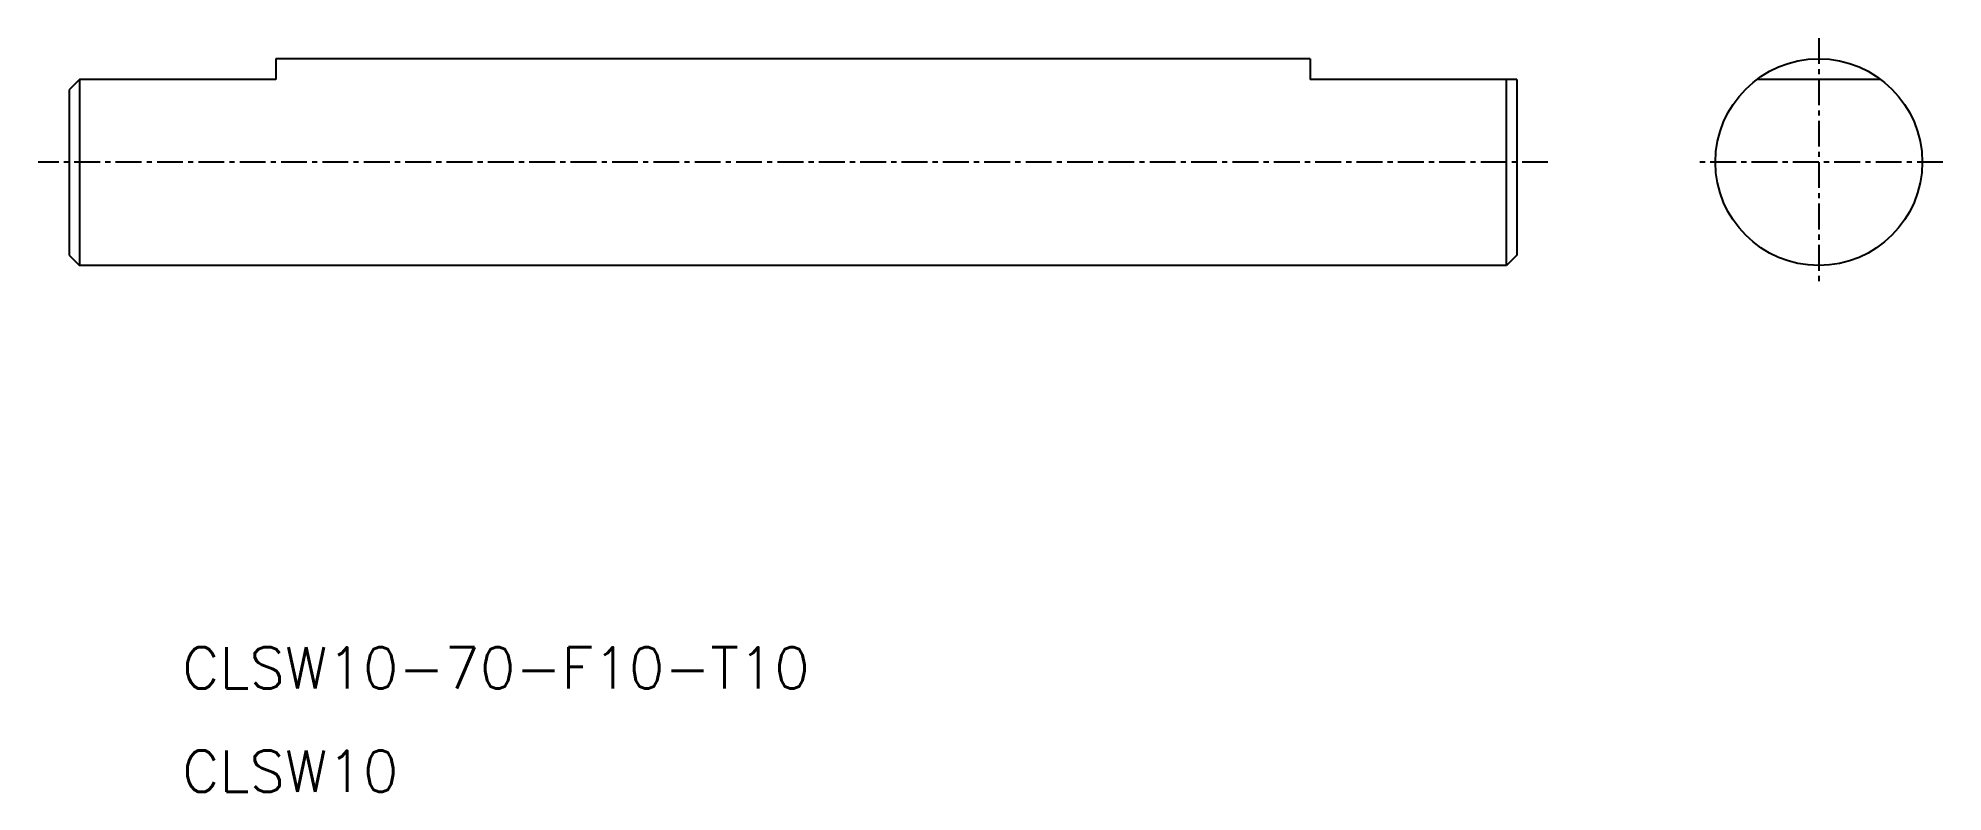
# Model space of a CAD drawing. Extents: x -19851 to -19759, y 30600 to 30972.
# Drawn here: x -19850.9 to -19758.8, y 30935.2 to 30971.6 of the extents above; entities outside this region: 1.
import ezdxf

# ---------------------------------------------------------------- set-up
doc = ezdxf.new("R2010")
doc.units = 0
doc.header["$PDMODE"] = 1
doc.linetypes.add('CENTER', pattern=[2, 1.25, -0.25, 0.25, -0.25])
doc.layers.get('0').update_dxf_attribs({"linetype": 'CONTINUOUS'})
doc.layers.add('CENTER', color=1, linetype='CENTER')
doc.styles.add('MISUMI', font='txt.shx')

msp = doc.modelspace()

# ---------------------------------------------------------------- linework, layer by layer
at = {"color": 7, "linetype": 'CONTINUOUS'}
for p, q in [((-19789.352, 30970.636), (-19839.352, 30970.636)), ((-19839.352, 30970.636), (-19839.352, 30969.636)), ((-19789.352, 30970.636), (-19789.352, 30969.636)), ((-19848.852, 30969.636), (-19849.352, 30969.136)), ((-19849.352, 30969.136), (-19849.352, 30961.136)), ((-19839.352, 30969.636), (-19848.852, 30969.636)), ((-19848.852, 30969.636), (-19848.852, 30960.636)), ((-19779.352, 30969.636), (-19789.352, 30969.636)), ((-19779.852, 30960.636), (-19779.852, 30969.636)), ((-19779.352, 30969.636), (-19779.352, 30961.136)), ((-19761.754, 30969.636), (-19767.754, 30969.636)), ((-19849.352, 30961.136), (-19848.852, 30960.636)), ((-19779.852, 30960.636), (-19848.852, 30960.636)), ((-19779.352, 30961.136), (-19779.852, 30960.636))]:
    msp.add_line(p, q, dxfattribs=at)
msp.add_circle((-19764.754, 30965.636), 5, dxfattribs=at)
msp.add_point((-19844.352, 30599.58), dxfattribs=at)
at = {"layer": 'CENTER', "color": 1, "linetype": 'CENTER'}
for p, q in [((-19764.754, 30971.636), (-19764.754, 30959.636)), ((-19777.852, 30965.636), (-19850.852, 30965.636)), ((-19758.754, 30965.636), (-19770.754, 30965.636))]:
    msp.add_line(p, q, dxfattribs=at)

# ---------------------------------------------------------------- texts
at = {"color": 7, "linetype": 'CONTINUOUS', "style": 'MISUMI'}
for s, p in [('CLSW10-70-F10-T10', (-19843.887, 30940.178)), ('CLSW10', (-19843.887, 30935.178))]:
    msp.add_text(s, height=2, dxfattribs=at).set_placement(p)

doc.saveas('drawing.dxf')
